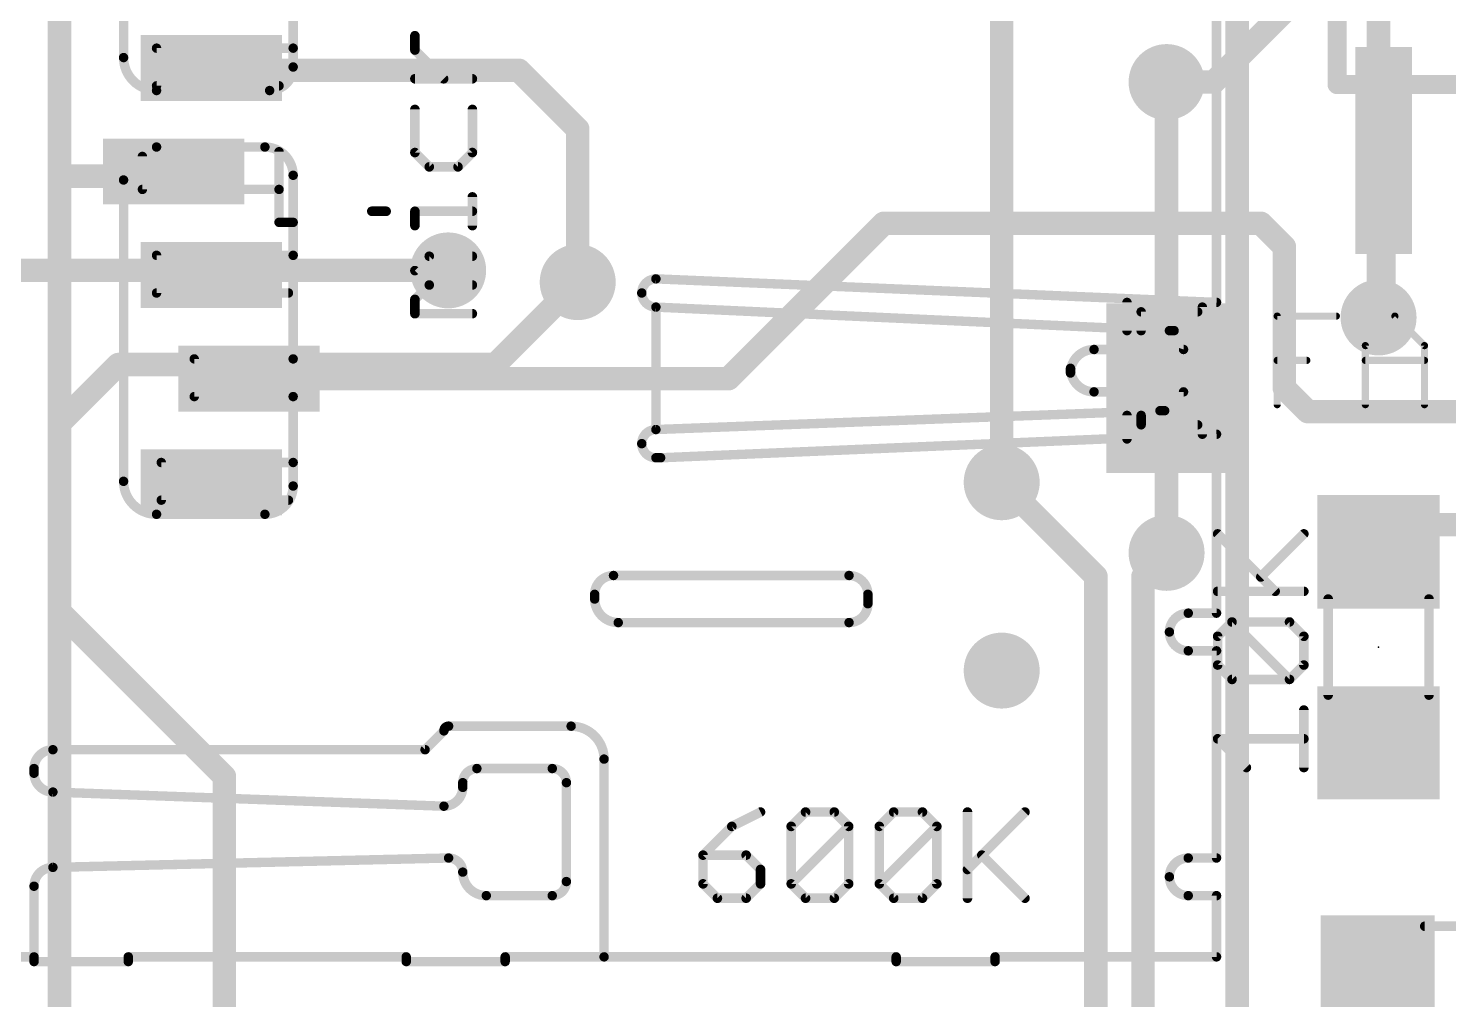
# Model space of a CAD drawing. Extents: x -22.2 to 25.3, y -18.9 to 18.8.
# Drawn here: x -14.08 to 0.99, y -2.49 to 7.82 of the extents above; entities that cross this region are included whole.
import ezdxf

# ---------------------------------------------------------------- set-up
doc = ezdxf.new("R2010")
doc.units = 0
for name, color, linetype in [('1', 12, 'CONTINUOUS'), ('16', 132, 'CONTINUOUS'), ('18', 110, 'CONTINUOUS'), ('23', 40, 'CONTINUOUS'), ('27', 253, 'CONTINUOUS'), ('51', 253, 'CONTINUOUS')]:
    doc.layers.add(name, color=color, linetype=linetype)

# ---------------------------------------------------------------- blocks, each defined once
blk = doc.blocks.new('RECT')
blk.add_solid([(-0.5, -0.5), (0.5, -0.5), (-0.5, 0.5), (0.5, 0.5)])
blk = doc.blocks.new('ROUNDV')
at = {"const_width": 0.5}
blk.add_lwpolyline([(0, -0.25, 1), (0, 0.25, 1), (0, -0.25)], format="xyb", dxfattribs=at)

msp = doc.modelspace()

# ---------------------------------------------------------------- linework, layer by layer
at = {"layer": '1', "const_width": 0.25}
for points in [[(-13.75, 6.25), (-13.75, 10.25)], [(-1.5, 7.25), (0.25, 9)], [(-12.115, 7.375), (-12.14, 7.4)], [(-8.875, 7.375), (-12.115, 7.375)], [(-8.25, 6.75), (-8.875, 7.375)], [(-2, 7.25), (-1.5, 7.25)], [(-8.25, 5.125), (-8.25, 6.75)], [(0.305, 6.523), (0.305, 4.805)], [(-13.75, 1.625), (-13.75, 6.25)], [(-12.59, 6.25), (-13.75, 6.25)], [(-12.59, 6.25), (-12.54, 6.3)], [(-6.65, 4.1), (-5, 5.75)], [(-5, 5.75), (-1, 5.75)], [(-1, 5.75), (-0.75, 5.5)], [(-0.75, 5.5), (-0.75, 4)], [(-12.09, 5.25), (-12.14, 5.2)], [(-9.625, 5.25), (-12.09, 5.25)], [(0.305, 4.805), (0.25, 4.75)], [(-11.74, 4.1), (-6.65, 4.1)], [(-0.75, 4), (-0.5, 3.75)], [(-0.5, 3.75), (1.25, 3.75)], [(-2.75, 2), (-3.75, 3)], [(0.5341, 2.5501), (0.25, 2.266)], [(2.05, 2.5501), (0.5341, 2.5501)], [(-2.25, 2), (-2, 2.25)], [(-2.75, -5.62), (-2.75, 2)], [(-2.25, -5.62), (-2.25, 2)], [(-12, -0.125), (-13.75, 1.625)], [(-12, -3.734), (-12, -0.125)], [(0.25, -2.266), (0.234, -2.25)], [(0.25, -3.75), (0.25, -2.266)]]:
    msp.add_lwpolyline(points, dxfattribs=at)
at = {"layer": '1', "const_width": 0.125}
for points in [[(-12.0958, 7.4442, 1), (-12.1842, 7.3558)], [(-12.115, 7.4375, 1), (-12.115, 7.3125)], [(-12.1592, 7.3308, 1), (-12.0708, 7.4192)], [(-8.8308, 7.4192, 1), (-8.9192, 7.3308)], [(-8.875, 7.3125, 1), (-8.875, 7.4375)], [(-2, 7.3125, 1), (-2, 7.1875)], [(-1.5442, 7.2942, 1), (-1.4558, 7.2058)], [(-1.5, 7.1875, 1), (-1.5, 7.3125)], [(-8.1875, 6.75, 1), (-8.3125, 6.75)], [(-8.2942, 6.7058, 1), (-8.2058, 6.7942)], [(0.3675, 6.523, 1), (0.2425, 6.523)], [(-13.6875, 6.25, 1), (-13.8125, 6.25)], [(-13.75, 6.3125, 1), (-13.75, 6.1875)], [(-12.6342, 6.2942, 1), (-12.5458, 6.2058)], [(-12.59, 6.1875, 1), (-12.59, 6.3125)], [(-12.4958, 6.2558, 1), (-12.5842, 6.3442)], [(-13.8125, 6.25, 1), (-13.6875, 6.25)], [(-5, 5.8125, 1), (-5, 5.6875)], [(-4.9558, 5.7058, 1), (-5.0442, 5.7942)], [(-0.9558, 5.7942, 1), (-1.0442, 5.7058)], [(-1, 5.6875, 1), (-1, 5.8125)], [(-0.6875, 5.5, 1), (-0.8125, 5.5)], [(-0.7942, 5.4558, 1), (-0.7058, 5.5442)], [(-12.1842, 5.2442, 1), (-12.0958, 5.1558)], [(-12.09, 5.3125, 1), (-12.09, 5.1875)], [(-12.0458, 5.2058, 1), (-12.1342, 5.2942)], [(-9.625, 5.1875, 1), (-9.625, 5.3125)], [(-8.3125, 5.125, 1), (-8.1875, 5.125)], [(0.2058, 4.7942, 1), (0.2942, 4.7058)], [(0.2425, 4.805, 1), (0.3675, 4.805)], [(0.3492, 4.7608, 1), (0.2608, 4.8492)], [(-11.74, 4.1625, 1), (-11.74, 4.0375)], [(-6.65, 4.0375, 1), (-6.65, 4.1625)], [(-6.6942, 4.1442, 1), (-6.6058, 4.0558)], [(-0.7058, 4.0442, 1), (-0.7942, 3.9558)], [(-0.8125, 4, 1), (-0.6875, 4)], [(-0.5, 3.8125, 1), (-0.5, 3.6875)], [(-0.5442, 3.7058, 1), (-0.4558, 3.7942)], [(-3.7058, 3.0442, 1), (-3.7942, 2.9558)], [(0.5341, 2.6126, 1), (0.5341, 2.4876)], [(0.5783, 2.5059, 1), (0.4899, 2.5943)], [(-1.9558, 2.2058, 1), (-2.0442, 2.2942)], [(0.2058, 2.3102, 1), (0.2942, 2.2218)], [(-2.6875, 2, 1), (-2.8125, 2)], [(-2.1875, 2, 1), (-2.3125, 2)], [(-2.7942, 1.9558, 1), (-2.7058, 2.0442)], [(-2.2942, 2.0442, 1), (-2.2058, 1.9558)], [(-13.7058, 1.6692, 1), (-13.7942, 1.5808)], [(-13.8125, 1.625, 1), (-13.6875, 1.625)], [(-11.9375, -0.125, 1), (-12.0625, -0.125)], [(-12.0442, -0.1692, 1), (-11.9558, -0.0808)], [(0.2782, -2.2058, 1), (0.1898, -2.2942)], [(0.3125, -2.266, 1), (0.1875, -2.266)], [(0.2058, -2.3102, 1), (0.2942, -2.2218)]]:
    msp.add_lwpolyline(points, format="xyb", dxfattribs=at)
at = {"layer": '16', "const_width": 0.25}
for points in [[(0.25, 4.75), (0.25, 15.25)], [(-1.25, -3), (-1.25, 13.25)], [(-3.75, 3), (-3.75, 8.25)], [(-2, 2.25), (-2, 7.25)], [(-14.5, 5.25), (-9.625, 5.25)], [(-9.125, 4.25), (-8.25, 5.125)], [(-13.75, 3.625), (-13.125, 4.25)], [(-13.125, 4.25), (-9.125, 4.25)], [(-13.75, -11), (-13.75, 3.625)]]:
    msp.add_lwpolyline(points, dxfattribs=at)
at = {"layer": '16', "const_width": 0.125}
for points in [[(-1.9375, 7.25, 1), (-2.0625, 7.25)], [(-9.625, 5.1875, 1), (-9.625, 5.3125)], [(-8.2058, 5.0808, 1), (-8.2942, 5.1692)], [(0.1875, 4.75, 1), (0.3125, 4.75)], [(-13.125, 4.3125, 1), (-13.125, 4.1875)], [(-13.0808, 4.2058, 1), (-13.1692, 4.2942)], [(-9.125, 4.1875, 1), (-9.125, 4.3125)], [(-9.1692, 4.2942, 1), (-9.0808, 4.2058)], [(-13.6875, 3.625, 1), (-13.8125, 3.625)], [(-13.7942, 3.6692, 1), (-13.7058, 3.5808)], [(-3.8125, 3, 1), (-3.6875, 3)], [(-2.0625, 2.25, 1), (-1.9375, 2.25)]]:
    msp.add_lwpolyline(points, format="xyb", dxfattribs=at)
at = {"layer": '23'}
msp.add_point((0.25, 1.25), dxfattribs=at)
at = {"layer": '27'}
for points, const_width in [([(-9.9779, 7.5897), (-9.9779, 7.7422)], 0.1016), ([(-9.6729, 7.2846), (-9.9779, 7.5897)], 0.1016), ([(-9.3678, 7.2846), (-9.9779, 7.2846)], 0.1016), ([(-9.9779, 6.9592), (-9.9779, 6.5017)], 0.1016), ([(-9.3678, 6.5017), (-9.3678, 6.9592)], 0.1016), ([(-9.9779, 6.5017), (-9.8254, 6.3491)], 0.1016), ([(-9.5203, 6.3491), (-9.3678, 6.5017)], 0.1016), ([(-9.8254, 6.3491), (-9.5203, 6.3491)], 0.1016), ([(-9.3678, 5.7254), (-9.3678, 6.0305)], 0.1016), ([(-10.4355, 5.878), (-10.283, 5.878)], 0.1016), ([(-9.9779, 5.7254), (-9.9779, 5.878)], 0.1016), ([(-9.9779, 5.878), (-9.3678, 5.878)], 0.1016), ([(-9.9779, 5.2475), (-9.8254, 5.4)], 0.1016), ([(-9.8254, 5.4), (-9.3678, 5.4)], 0.1016), ([(-9.8254, 5.095), (-9.9779, 5.2475)], 0.1016), ([(-9.9779, 4.9425), (-9.8254, 5.095)], 0.1016), ([(-9.8254, 5.095), (-9.3678, 5.095)], 0.1016), ([(-9.9779, 4.7899), (-9.9779, 4.9425)], 0.1016), ([(-9.3678, 4.7899), (-9.9779, 4.7899)], 0.1016), ([(-0.8256, 3.8241), (-0.8256, 4.7647)], 0.0762), ([(-0.8256, 4.7647), (-0.1985, 4.7647)], 0.0762), ([(0.1099, 4.4512), (0.4235, 4.7647)], 0.0762), ([(0.4235, 4.7647), (0.737, 4.4512)], 0.0762), ([(0.1099, 3.8241), (0.1099, 4.4512)], 0.0762), ([(0.737, 4.4512), (0.737, 3.8241)], 0.0762), ([(-0.8256, 4.2944), (-0.512, 4.2944)], 0.0762), ([(0.1099, 4.2944), (0.737, 4.2944)], 0.0762), ([(-0.8479, 1.8418), (-1.458, 2.4519)], 0.1016), ([(-1.0004, 1.9943), (-0.5428, 2.4519)], 0.1016), ([(-1.458, 1.8418), (-0.5428, 1.8418)], 0.1016), ([(-1.458, 1.3639), (-1.3054, 1.5164)], 0.1016), ([(-1.3054, 1.5164), (-0.6953, 1.5164)], 0.1016), ([(-0.6953, 0.9063), (-1.3054, 1.5164)], 0.1016), ([(-0.6953, 1.5164), (-0.5428, 1.3639)], 0.1016), ([(-1.458, 1.0588), (-1.458, 1.3639)], 0.1016), ([(-0.5428, 1.3639), (-0.5428, 1.0588)], 0.1016), ([(-1.3054, 0.9063), (-1.458, 1.0588)], 0.1016), ([(-0.5428, 1.0588), (-0.6953, 0.9063)], 0.1016), ([(-0.6953, 0.9063), (-1.3054, 0.9063)], 0.1016), ([(-0.5428, -0.0293), (-0.5428, 0.5809)], 0.1016), ([(-1.1529, -0.0293), (-1.458, 0.2758)], 0.1016), ([(-1.458, 0.2758), (-0.5428, 0.2758)], 0.1016), ([(-6.3096, -0.502), (-6.6146, -0.6546)], 0.1016), ([(-5.9842, -0.6546), (-5.8317, -0.502)], 0.1016), ([(-5.8317, -0.502), (-5.5266, -0.502)], 0.1016), ([(-5.5266, -0.502), (-5.3741, -0.6546)], 0.1016), ([(-5.0487, -0.6546), (-4.8961, -0.502)], 0.1016), ([(-4.8961, -0.502), (-4.5911, -0.502)], 0.1016), ([(-4.5911, -0.502), (-4.4385, -0.6546)], 0.1016), ([(-4.1131, -0.502), (-4.1131, -1.4172)], 0.1016), ([(-4.1131, -1.1121), (-3.503, -0.502)], 0.1016), ([(-6.6146, -0.6546), (-6.9197, -0.9596)], 0.1016), ([(-5.9842, -1.2647), (-5.9842, -0.6546)], 0.1016), ([(-5.9842, -1.2647), (-5.3741, -0.6546)], 0.1016), ([(-5.3741, -0.6546), (-5.3741, -1.2647)], 0.1016), ([(-5.0487, -1.2647), (-5.0487, -0.6546)], 0.1016), ([(-5.0487, -1.2647), (-4.4385, -0.6546)], 0.1016), ([(-4.4385, -0.6546), (-4.4385, -1.2647)], 0.1016), ([(-6.9197, -0.9596), (-6.9197, -1.2647)], 0.1016), ([(-6.4621, -0.9596), (-6.9197, -0.9596)], 0.1016), ([(-6.3096, -1.1121), (-6.4621, -0.9596)], 0.1016), ([(-3.9606, -0.9596), (-3.503, -1.4172)], 0.1016), ([(-6.3096, -1.2647), (-6.3096, -1.1121)], 0.1016), ([(-6.9197, -1.2647), (-6.7672, -1.4172)], 0.1016), ([(-6.4621, -1.4172), (-6.3096, -1.2647)], 0.1016), ([(-5.8317, -1.4172), (-5.9842, -1.2647)], 0.1016), ([(-5.3741, -1.2647), (-5.5266, -1.4172)], 0.1016), ([(-4.8961, -1.4172), (-5.0487, -1.2647)], 0.1016), ([(-4.4385, -1.2647), (-4.5911, -1.4172)], 0.1016), ([(-6.7672, -1.4172), (-6.4621, -1.4172)], 0.1016), ([(-5.5266, -1.4172), (-5.8317, -1.4172)], 0.1016), ([(-4.5911, -1.4172), (-4.8961, -1.4172)], 0.1016)]:
    msp.add_lwpolyline(points, dxfattribs=dict(at, const_width=const_width))
for points, const_width in [([(-9.9525, 7.7422, 1), (-10.0033, 7.7422)], 0.0508), ([(-9.96, 7.6077, 1), (-9.9959, 7.5717)], 0.0508), ([(-10.0033, 7.5897, 1), (-9.9525, 7.5897)], 0.0508), ([(-9.9779, 7.31, 1), (-9.9779, 7.2592)], 0.0508), ([(-9.6908, 7.2667, 1), (-9.6549, 7.3026)], 0.0508), ([(-9.3678, 7.2592, 1), (-9.3678, 7.31)], 0.0508), ([(-9.9525, 6.9592, 1), (-10.0033, 6.9592)], 0.0508), ([(-9.3424, 6.9592, 1), (-9.3932, 6.9592)], 0.0508), ([(-9.96, 6.5196, 1), (-9.9959, 6.4837)], 0.0508), ([(-10.0033, 6.5017, 1), (-9.9525, 6.5017)], 0.0508), ([(-9.3932, 6.5017, 1), (-9.3424, 6.5017)], 0.0508), ([(-9.3498, 6.4837, 1), (-9.3858, 6.5196)], 0.0508), ([(-9.8254, 6.3745, 1), (-9.8254, 6.3237)], 0.0508), ([(-9.8434, 6.3312, 1), (-9.8074, 6.3671)], 0.0508), ([(-9.5383, 6.3671, 1), (-9.5024, 6.3312)], 0.0508), ([(-9.5203, 6.3237, 1), (-9.5203, 6.3745)], 0.0508), ([(-9.3424, 6.0305, 1), (-9.3932, 6.0305)], 0.0508), ([(-10.4355, 5.9034, 1), (-10.4355, 5.8526)], 0.0508), ([(-10.283, 5.8526, 1), (-10.283, 5.9034)], 0.0508), ([(-9.9525, 5.878, 1), (-10.0033, 5.878)], 0.0508), ([(-9.9779, 5.9034, 1), (-9.9779, 5.8526)], 0.0508), ([(-9.3678, 5.8526, 1), (-9.3678, 5.9034)], 0.0508), ([(-10.0033, 5.7254, 1), (-9.9525, 5.7254)], 0.0508), ([(-9.3932, 5.7254, 1), (-9.3424, 5.7254)], 0.0508), ([(-9.8254, 5.4254, 1), (-9.8254, 5.3746)], 0.0508), ([(-9.8074, 5.3821, 1), (-9.8434, 5.418)], 0.0508), ([(-9.3678, 5.3746, 1), (-9.3678, 5.4254)], 0.0508), ([(-9.96, 5.2655, 1), (-9.9959, 5.2296)], 0.0508), ([(-9.9959, 5.2655, 1), (-9.96, 5.2296)], 0.0508), ([(-9.8254, 5.1204, 1), (-9.8254, 5.0696)], 0.0508), ([(-9.8074, 5.077, 1), (-9.8434, 5.1129)], 0.0508), ([(-9.8434, 5.077, 1), (-9.8074, 5.1129)], 0.0508), ([(-9.3678, 5.0696, 1), (-9.3678, 5.1204)], 0.0508), ([(-9.9525, 4.9425, 1), (-10.0033, 4.9425)], 0.0508), ([(-9.9959, 4.9604, 1), (-9.96, 4.9245)], 0.0508), ([(-9.9779, 4.8153, 1), (-9.9779, 4.7645)], 0.0508), ([(-9.3678, 4.7645, 1), (-9.3678, 4.8153)], 0.0508), ([(-10.0033, 4.7899, 1), (-9.9525, 4.7899)], 0.0508), ([(-0.8256, 4.7838, 1), (-0.8256, 4.7457)], 0.0381), ([(-0.8065, 4.7647, 1), (-0.8446, 4.7647)], 0.0381), ([(-0.1985, 4.7457, 1), (-0.1985, 4.7838)], 0.0381), ([(0.4369, 4.7782, 1), (0.41, 4.7512)], 0.0381), ([(0.4369, 4.7512, 1), (0.41, 4.7782)], 0.0381), ([(0.129, 4.4512, 1), (0.0909, 4.4512)], 0.0381), ([(0.0965, 4.4646, 1), (0.1234, 4.4377)], 0.0381), ([(0.7561, 4.4512, 1), (0.718, 4.4512)], 0.0381), ([(0.7235, 4.4377, 1), (0.7505, 4.4646)], 0.0381), ([(-0.8256, 4.3135, 1), (-0.8256, 4.2754)], 0.0381), ([(-0.512, 4.2754, 1), (-0.512, 4.3135)], 0.0381), ([(0.1099, 4.3135, 1), (0.1099, 4.2754)], 0.0381), ([(0.737, 4.2754, 1), (0.737, 4.3135)], 0.0381), ([(-0.8446, 3.8241, 1), (-0.8065, 3.8241)], 0.0381), ([(0.0909, 3.8241, 1), (0.129, 3.8241)], 0.0381), ([(0.718, 3.8241, 1), (0.7561, 3.8241)], 0.0381), ([(-1.44, 2.4699, 1), (-1.4759, 2.4339)], 0.0508), ([(-0.5248, 2.4339, 1), (-0.5608, 2.4699)], 0.0508), ([(-1.0184, 2.0123, 1), (-0.9824, 1.9763)], 0.0508), ([(-1.458, 1.8672, 1), (-1.458, 1.8164)], 0.0508), ([(-0.8658, 1.8238, 1), (-0.8299, 1.8597)], 0.0508), ([(-0.5428, 1.8164, 1), (-0.5428, 1.8672)], 0.0508), ([(-1.3054, 1.5418, 1), (-1.3054, 1.491)], 0.0508), ([(-1.2875, 1.5343, 1), (-1.3234, 1.4984)], 0.0508), ([(-1.2875, 1.4984, 1), (-1.3234, 1.5343)], 0.0508), ([(-0.6774, 1.5343, 1), (-0.7133, 1.4984)], 0.0508), ([(-0.6953, 1.491, 1), (-0.6953, 1.5418)], 0.0508), ([(-1.4326, 1.3639, 1), (-1.4834, 1.3639)], 0.0508), ([(-1.4759, 1.3818, 1), (-1.44, 1.3459)], 0.0508), ([(-0.5174, 1.3639, 1), (-0.5682, 1.3639)], 0.0508), ([(-0.5608, 1.3459, 1), (-0.5248, 1.3818)], 0.0508), ([(-1.44, 1.0768, 1), (-1.4759, 1.0408)], 0.0508), ([(-1.4834, 1.0588, 1), (-1.4326, 1.0588)], 0.0508), ([(-0.5682, 1.0588, 1), (-0.5174, 1.0588)], 0.0508), ([(-0.5248, 1.0408, 1), (-0.5608, 1.0768)], 0.0508), ([(-1.3054, 0.9317, 1), (-1.3054, 0.8809)], 0.0508), ([(-1.3234, 0.8883, 1), (-1.2875, 0.9242)], 0.0508), ([(-0.7133, 0.9242, 1), (-0.6774, 0.8883)], 0.0508), ([(-0.7133, 0.8883, 1), (-0.6774, 0.9242)], 0.0508), ([(-0.6953, 0.8809, 1), (-0.6953, 0.9317)], 0.0508), ([(-0.5174, 0.5809, 1), (-0.5682, 0.5809)], 0.0508), ([(-1.44, 0.2938, 1), (-1.4759, 0.2578)], 0.0508), ([(-1.458, 0.3012, 1), (-1.458, 0.2504)], 0.0508), ([(-0.5428, 0.2504, 1), (-0.5428, 0.3012)], 0.0508), ([(-1.1709, -0.0472, 1), (-1.135, -0.0113)], 0.0508), ([(-0.5682, -0.0293, 1), (-0.5174, -0.0293)], 0.0508), ([(-6.2982, -0.5247, 1), (-6.3209, -0.4793)], 0.0508), ([(-5.8317, -0.4766, 1), (-5.8317, -0.5274)], 0.0508), ([(-5.8137, -0.52, 1), (-5.8496, -0.4841)], 0.0508), ([(-5.5086, -0.4841, 1), (-5.5446, -0.52)], 0.0508), ([(-5.5266, -0.5274, 1), (-5.5266, -0.4766)], 0.0508), ([(-4.8961, -0.4766, 1), (-4.8961, -0.5274)], 0.0508), ([(-4.8782, -0.52, 1), (-4.9141, -0.4841)], 0.0508), ([(-4.5731, -0.4841, 1), (-4.609, -0.52)], 0.0508), ([(-4.5911, -0.5274, 1), (-4.5911, -0.4766)], 0.0508), ([(-4.0877, -0.502, 1), (-4.1385, -0.502)], 0.0508), ([(-3.4851, -0.52, 1), (-3.521, -0.4841)], 0.0508), ([(-6.626, -0.6318, 1), (-6.6033, -0.6773)], 0.0508), ([(-6.5967, -0.6725, 1), (-6.6326, -0.6366)], 0.0508), ([(-5.9588, -0.6546, 1), (-6.0096, -0.6546)], 0.0508), ([(-6.0021, -0.6366, 1), (-5.9662, -0.6725)], 0.0508), ([(-5.3487, -0.6546, 1), (-5.3995, -0.6546)], 0.0508), ([(-5.3561, -0.6725, 1), (-5.392, -0.6366)], 0.0508), ([(-5.392, -0.6725, 1), (-5.3561, -0.6366)], 0.0508), ([(-5.0233, -0.6546, 1), (-5.0741, -0.6546)], 0.0508), ([(-5.0666, -0.6366, 1), (-5.0307, -0.6725)], 0.0508), ([(-4.4131, -0.6546, 1), (-4.4639, -0.6546)], 0.0508), ([(-4.4206, -0.6725, 1), (-4.4565, -0.6366)], 0.0508), ([(-4.4565, -0.6725, 1), (-4.4206, -0.6366)], 0.0508), ([(-6.9377, -0.9416, 1), (-6.9017, -0.9776)], 0.0508), ([(-6.8943, -0.9596, 1), (-6.9451, -0.9596)], 0.0508), ([(-6.9197, -0.9342, 1), (-6.9197, -0.985)], 0.0508), ([(-6.4441, -0.9416, 1), (-6.4801, -0.9776)], 0.0508), ([(-6.4621, -0.985, 1), (-6.4621, -0.9342)], 0.0508), ([(-3.9427, -0.9416, 1), (-3.9786, -0.9776)], 0.0508), ([(-6.2842, -1.1121, 1), (-6.335, -1.1121)], 0.0508), ([(-6.3275, -1.1301, 1), (-6.2916, -1.0942)], 0.0508), ([(-4.1311, -1.0942, 1), (-4.0952, -1.1301)], 0.0508), ([(-6.9017, -1.2467, 1), (-6.9377, -1.2826)], 0.0508), ([(-6.9451, -1.2647, 1), (-6.8943, -1.2647)], 0.0508), ([(-6.335, -1.2647, 1), (-6.2842, -1.2647)], 0.0508), ([(-6.2916, -1.2826, 1), (-6.3275, -1.2467)], 0.0508), ([(-6.0096, -1.2647, 1), (-5.9588, -1.2647)], 0.0508), ([(-5.9662, -1.2467, 1), (-6.0021, -1.2826)], 0.0508), ([(-6.0021, -1.2467, 1), (-5.9662, -1.2826)], 0.0508), ([(-5.3995, -1.2647, 1), (-5.3487, -1.2647)], 0.0508), ([(-5.3561, -1.2826, 1), (-5.392, -1.2467)], 0.0508), ([(-5.0741, -1.2647, 1), (-5.0233, -1.2647)], 0.0508), ([(-5.0307, -1.2467, 1), (-5.0666, -1.2826)], 0.0508), ([(-5.0666, -1.2467, 1), (-5.0307, -1.2826)], 0.0508), ([(-4.4639, -1.2647, 1), (-4.4131, -1.2647)], 0.0508), ([(-4.4206, -1.2826, 1), (-4.4565, -1.2467)], 0.0508), ([(-6.7672, -1.3918, 1), (-6.7672, -1.4426)], 0.0508), ([(-6.7851, -1.4352, 1), (-6.7492, -1.3992)], 0.0508), ([(-6.4801, -1.3992, 1), (-6.4441, -1.4352)], 0.0508), ([(-6.4621, -1.4426, 1), (-6.4621, -1.3918)], 0.0508), ([(-5.8317, -1.3918, 1), (-5.8317, -1.4426)], 0.0508), ([(-5.8496, -1.4352, 1), (-5.8137, -1.3992)], 0.0508), ([(-5.5446, -1.3992, 1), (-5.5086, -1.4352)], 0.0508), ([(-5.5266, -1.4426, 1), (-5.5266, -1.3918)], 0.0508), ([(-4.8961, -1.3918, 1), (-4.8961, -1.4426)], 0.0508), ([(-4.9141, -1.4352, 1), (-4.8782, -1.3992)], 0.0508), ([(-4.609, -1.3992, 1), (-4.5731, -1.4352)], 0.0508), ([(-4.5911, -1.4426, 1), (-4.5911, -1.3918)], 0.0508), ([(-4.1385, -1.4172, 1), (-4.0877, -1.4172)], 0.0508), ([(-3.521, -1.4352, 1), (-3.4851, -1.3992)], 0.0508)]:
    msp.add_lwpolyline(points, format="xyb", dxfattribs=dict(at, const_width=const_width))
at = {"layer": '51'}
for points, const_width in [([(-13.07, 7.51), (-13.07, 10.71)], 0.1), ([(-0.19, 7.223), (-0.19, 10.523)], 0.2032), ([(-1.47, 1.61), (-1.47, 9.21)], 0.1), ([(-11.27, 7.96), (-11.27, 7.61)], 0.1), ([(-11.27, 7.61), (-12.72, 7.61)], 0.1), ([(-12.72, 7.61), (-12.72, 7.21)], 0.1), ([(-11.27, 7.61), (-11.27, 7.41)], 0.1), ([(-12.72, 7.21), (-11.42, 7.21)], 0.1), ([(9.69, 7.223), (-0.19, 7.223)], 0.2032), ([(-11.52, 7.16), (-12.72, 7.16)], 0.1), ([(-12.87, 6.11), (-12.87, 6.46)], 0.1), ([(-12.72, 6.56), (-11.57, 6.56)], 0.1), ([(-11.42, 6.51), (-11.42, 6.11)], 0.1), ([(-13.07, 3.01), (-13.07, 6.21)], 0.1), ([(-11.27, 6.26), (-11.27, 5.76)], 0.1), ([(-11.42, 6.11), (-12.87, 6.11)], 0.1), ([(-11.42, 6.11), (-11.42, 5.76)], 0.1), ([(-11.42, 5.76), (-11.27, 5.76)], 0.1), ([(-11.27, 5.76), (-11.27, 5.41)], 0.1), ([(-11.27, 5.41), (-12.72, 5.41)], 0.1), ([(-12.72, 5.41), (-12.72, 5.01)], 0.1), ([(-11.27, 5.41), (-11.27, 4.31)], 0.1), ([(-7.42, 5.16), (-1.47, 4.91)], 0.1), ([(-12.72, 5.01), (-11.32, 5.01)], 0.1), ([(-1.97, 4.61), (-7.42, 4.86)], 0.1), ([(-7.42, 4.86), (-7.42, 3.56)], 0.1), ([(-2.42, 4.61), (-2.42, 4.91)], 0.1), ([(-2.27, 4.61), (-2.27, 4.81)], 0.1), ([(-2.27, 4.81), (-1.67, 4.81)], 0.1), ([(-1.62, 4.86), (-1.62, 3.51)], 0.1), ([(-1.92, 4.61), (-1.97, 4.61)], 0.1), ([(-2.77, 4.41), (-1.82, 4.41)], 0.1), ([(-11.27, 4.31), (-12.32, 4.31)], 0.1), ([(-12.32, 4.31), (-12.32, 3.91)], 0.1), ([(-11.27, 4.31), (-11.27, 3.91)], 0.1), ([(-3.02, 4.21), (-3.02, 4.16)], 0.1), ([(-12.32, 3.91), (-11.27, 3.91)], 0.1), ([(-11.27, 3.91), (-11.27, 3.21)], 0.1), ([(-1.82, 3.96), (-2.77, 3.96)], 0.1), ([(-7.42, 3.56), (-2.07, 3.76)], 0.1), ([(-2.07, 3.76), (-2.02, 3.76)], 0.1), ([(-2.42, 3.71), (-2.42, 3.46)], 0.1), ([(-2.27, 3.71), (-2.27, 3.61)], 0.1), ([(-2.27, 3.61), (-1.67, 3.61)], 0.1), ([(-1.47, 3.51), (-7.37, 3.26)], 0.1), ([(-11.27, 3.21), (-12.67, 3.21)], 0.1), ([(-12.67, 3.21), (-12.67, 2.81)], 0.1), ([(-11.27, 3.21), (-11.27, 2.96)], 0.1), ([(-7.37, 3.26), (-7.42, 3.26)], 0.1), ([(-12.67, 2.81), (-11.32, 2.81)], 0.1), ([(-11.57, 2.66), (-12.72, 2.66)], 0.1), ([(-7.87, 2.01), (-5.37, 2.01)], 0.1), ([(-8.07, 1.76), (-8.07, 1.81)], 0.1), ([(-5.17, 1.81), (-5.17, 1.71)], 0.1), ([(-0.285, 0.74), (-0.285, 1.76)], 0.1016), ([(0.785, 0.74), (0.785, 1.76)], 0.1016), ([(-1.77, 1.61), (-1.47, 1.61)], 0.1), ([(-5.37, 1.51), (-7.82, 1.51)], 0.1), ([(-1.47, 1.21), (-1.77, 1.21)], 0.1), ([(-1.47, -0.99), (-1.47, 1.21)], 0.1), ([(-9.62, 0.41), (-8.32, 0.41)], 0.1), ([(-9.87, 0.16), (-9.67, 0.36)], 0.1), ([(-13.82, 0.16), (-9.87, 0.16)], 0.1), ([(-14.02, -0.09), (-14.02, -0.04)], 0.1), ([(-8.52, -0.04), (-9.32, -0.04)], 0.1), ([(-7.97, 0.06), (-7.97, -2.04)], 0.1), ([(-9.47, -0.19), (-9.47, -0.24)], 0.1), ([(-8.37, -1.24), (-8.37, -0.19)], 0.1), ([(-9.67, -0.44), (-13.82, -0.29)], 0.1), ([(-13.82, -1.09), (-9.62, -0.99)], 0.1), ([(-1.77, -0.99), (-1.47, -0.99)], 0.1), ([(-14.02, -2.04), (-14.02, -1.29)], 0.1), ([(-9.22, -1.39), (-8.52, -1.39)], 0.1), ([(-1.47, -1.39), (-1.77, -1.39)], 0.1), ([(-1.47, -2.04), (-1.47, -1.39)], 0.1), ([(1.76, -1.715), (0.74, -1.715)], 0.1016), ([(-14.92, -2.04), (-14.02, -2.04)], 0.1), ([(-14.02, -2.04), (-14.02, -2.09)], 0.1), ([(-14.02, -2.09), (-13.02, -2.09)], 0.1), ([(-13.02, -2.09), (-13.02, -2.04)], 0.1), ([(-13.02, -2.04), (-10.07, -2.04)], 0.1), ([(-10.07, -2.04), (-10.07, -2.09)], 0.1), ([(-10.07, -2.09), (-9.02, -2.09)], 0.1), ([(-9.02, -2.09), (-9.02, -2.04)], 0.1), ([(-9.02, -2.04), (-7.97, -2.04)], 0.1), ([(-7.97, -2.04), (-4.87, -2.04)], 0.1), ([(-4.87, -2.04), (-4.87, -2.09)], 0.1), ([(-4.87, -2.09), (-3.82, -2.09)], 0.1), ([(-3.82, -2.09), (-3.82, -2.04)], 0.1), ([(-3.82, -2.04), (-1.47, -2.04)], 0.1)]:
    msp.add_lwpolyline(points, dxfattribs=dict(at, const_width=const_width))
for points, const_width in [([(-13.07, 7.51, 0.4142), (-12.72, 7.16)], 0.1), ([(-13.045, 7.51, 1), (-13.095, 7.51)], 0.05), ([(-12.72, 7.635, 1), (-12.72, 7.585)], 0.05), ([(-12.695, 7.61, 1), (-12.745, 7.61)], 0.05), ([(-11.245, 7.61, 1), (-11.295, 7.61)], 0.05), ([(-11.295, 7.61, 1), (-11.245, 7.61)], 0.05), ([(-11.27, 7.585, 1), (-11.27, 7.635)], 0.05), ([(-13.095, 7.51, 1), (-13.045, 7.51)], 0.05), ([(-11.52, 7.16, 0.4142), (-11.27, 7.41)], 0.1), ([(-11.245, 7.41, 1), (-11.295, 7.41)], 0.05), ([(-11.295, 7.41, 1), (-11.245, 7.41)], 0.05), ([(-12.72, 7.235, 1), (-12.72, 7.185)], 0.05), ([(-11.42, 7.185, 1), (-11.42, 7.235)], 0.05), ([(-0.19, 7.2738, 1), (-0.19, 7.1722)], 0.1016), ([(-0.2408, 7.223, 1), (-0.1392, 7.223)], 0.1016), ([(-12.745, 7.21, 1), (-12.695, 7.21)], 0.05), ([(-12.72, 7.185, 1), (-12.72, 7.135)], 0.05), ([(-12.72, 7.135, 1), (-12.72, 7.185)], 0.05), ([(-11.52, 7.185, 1), (-11.52, 7.135)], 0.05), ([(-11.52, 7.135, 1), (-11.52, 7.185)], 0.05), ([(-12.72, 6.56, 0.4142), (-13.07, 6.21)], 0.1), ([(-12.845, 6.46, 1), (-12.895, 6.46)], 0.05), ([(-12.72, 6.585, 1), (-12.72, 6.535)], 0.05), ([(-12.72, 6.535, 1), (-12.72, 6.585)], 0.05), ([(-11.27, 6.26, 0.4142), (-11.57, 6.56)], 0.1), ([(-11.57, 6.585, 1), (-11.57, 6.535)], 0.05), ([(-11.57, 6.535, 1), (-11.57, 6.585)], 0.05), ([(-11.395, 6.51, 1), (-11.445, 6.51)], 0.05), ([(-13.045, 6.21, 1), (-13.095, 6.21)], 0.05), ([(-13.095, 6.21, 1), (-13.045, 6.21)], 0.05), ([(-11.245, 6.26, 1), (-11.295, 6.26)], 0.05), ([(-11.295, 6.26, 1), (-11.245, 6.26)], 0.05), ([(-12.87, 6.135, 1), (-12.87, 6.085)], 0.05), ([(-12.895, 6.11, 1), (-12.845, 6.11)], 0.05), ([(-11.395, 6.11, 1), (-11.445, 6.11)], 0.05), ([(-11.445, 6.11, 1), (-11.395, 6.11)], 0.05), ([(-11.42, 6.085, 1), (-11.42, 6.135)], 0.05), ([(-11.42, 5.785, 1), (-11.42, 5.735)], 0.05), ([(-11.445, 5.76, 1), (-11.395, 5.76)], 0.05), ([(-11.245, 5.76, 1), (-11.295, 5.76)], 0.05), ([(-11.295, 5.76, 1), (-11.245, 5.76)], 0.05), ([(-11.27, 5.735, 1), (-11.27, 5.785)], 0.05), ([(-12.72, 5.435, 1), (-12.72, 5.385)], 0.05), ([(-12.695, 5.41, 1), (-12.745, 5.41)], 0.05), ([(-11.245, 5.41, 1), (-11.295, 5.41)], 0.05), ([(-11.295, 5.41, 1), (-11.245, 5.41)], 0.05), ([(-11.27, 5.385, 1), (-11.27, 5.435)], 0.05), ([(-7.42, 5.16, 0.4142), (-7.57, 5.01)], 0.1), ([(-7.419, 5.185, 1), (-7.421, 5.135)], 0.05), ([(-7.42, 5.135, 1), (-7.42, 5.185)], 0.05), ([(-12.72, 5.035, 1), (-12.72, 4.985)], 0.05), ([(-12.745, 5.01, 1), (-12.695, 5.01)], 0.05), ([(-11.32, 4.985, 1), (-11.32, 5.035)], 0.05), ([(-7.57, 5.01, 0.4142), (-7.42, 4.86)], 0.1), ([(-7.545, 5.01, 1), (-7.595, 5.01)], 0.05), ([(-7.595, 5.01, 1), (-7.545, 5.01)], 0.05), ([(-7.4189, 4.885, 1), (-7.4211, 4.835)], 0.05), ([(-7.395, 4.86, 1), (-7.445, 4.86)], 0.05), ([(-7.42, 4.835, 1), (-7.42, 4.885)], 0.05), ([(-2.395, 4.91, 1), (-2.445, 4.91)], 0.05), ([(-2.245, 4.81, 1), (-2.295, 4.81)], 0.05), ([(-2.27, 4.835, 1), (-2.27, 4.785)], 0.05), ([(-1.67, 4.785, 1), (-1.67, 4.835)], 0.05), ([(-1.595, 4.86, 1), (-1.645, 4.86)], 0.05), ([(-1.471, 4.885, 1), (-1.469, 4.935)], 0.05), ([(-2.445, 4.61, 1), (-2.395, 4.61)], 0.05), ([(-2.295, 4.61, 1), (-2.245, 4.61)], 0.05), ([(-1.97, 4.635, 1), (-1.97, 4.585)], 0.05), ([(-1.9711, 4.585, 1), (-1.9689, 4.635)], 0.05), ([(-1.82, 4.41, 0.4142), (-1.92, 4.61)], 0.1), ([(-1.9121, 4.6337, 1), (-1.9279, 4.5863)], 0.05), ([(-1.92, 4.585, 1), (-1.92, 4.635)], 0.05), ([(-2.77, 4.41, 0.4142), (-3.02, 4.16)], 0.1), ([(-2.77, 4.435, 1), (-2.77, 4.385)], 0.05), ([(-2.77, 4.385, 1), (-2.77, 4.435)], 0.05), ([(-1.8437, 4.4179, 1), (-1.7963, 4.4021)], 0.05), ([(-1.82, 4.385, 1), (-1.82, 4.435)], 0.05), ([(-12.32, 4.335, 1), (-12.32, 4.285)], 0.05), ([(-12.295, 4.31, 1), (-12.345, 4.31)], 0.05), ([(-11.245, 4.31, 1), (-11.295, 4.31)], 0.05), ([(-11.295, 4.31, 1), (-11.245, 4.31)], 0.05), ([(-11.27, 4.285, 1), (-11.27, 4.335)], 0.05), ([(-3.02, 4.21, 0.4142), (-2.77, 3.96)], 0.1), ([(-2.995, 4.21, 1), (-3.045, 4.21)], 0.05), ([(-2.995, 4.21, 1), (-3.045, 4.21)], 0.05), ([(-3.045, 4.16, 1), (-2.995, 4.16)], 0.05), ([(-3.045, 4.16, 1), (-2.995, 4.16)], 0.05), ([(-12.32, 3.935, 1), (-12.32, 3.885)], 0.05), ([(-12.345, 3.91, 1), (-12.295, 3.91)], 0.05), ([(-11.245, 3.91, 1), (-11.295, 3.91)], 0.05), ([(-11.295, 3.91, 1), (-11.245, 3.91)], 0.05), ([(-11.27, 3.885, 1), (-11.27, 3.935)], 0.05), ([(-2.77, 3.985, 1), (-2.77, 3.935)], 0.05), ([(-2.77, 3.935, 1), (-2.77, 3.985)], 0.05), ([(-2.02, 3.76, 0.4142), (-1.82, 3.96)], 0.1), ([(-1.795, 3.96, 1), (-1.845, 3.96)], 0.05), ([(-1.82, 3.935, 1), (-1.82, 3.985)], 0.05), ([(-2.07, 3.785, 1), (-2.07, 3.735)], 0.05), ([(-2.0691, 3.735, 1), (-2.0709, 3.785)], 0.05), ([(-2.02, 3.785, 1), (-2.02, 3.735)], 0.05), ([(-2.02, 3.735, 1), (-2.02, 3.785)], 0.05), ([(-2.395, 3.71, 1), (-2.445, 3.71)], 0.05), ([(-2.245, 3.71, 1), (-2.295, 3.71)], 0.05), ([(-2.27, 3.635, 1), (-2.27, 3.585)], 0.05), ([(-2.295, 3.61, 1), (-2.245, 3.61)], 0.05), ([(-1.67, 3.585, 1), (-1.67, 3.635)], 0.05), ([(-7.42, 3.56, 0.4142), (-7.57, 3.41)], 0.1), ([(-7.4209, 3.585, 1), (-7.4191, 3.535)], 0.05), ([(-7.445, 3.56, 1), (-7.395, 3.56)], 0.05), ([(-7.42, 3.535, 1), (-7.42, 3.585)], 0.05), ([(-2.445, 3.46, 1), (-2.395, 3.46)], 0.05), ([(-1.645, 3.51, 1), (-1.595, 3.51)], 0.05), ([(-1.4689, 3.485, 1), (-1.4711, 3.535)], 0.05), ([(-7.57, 3.41, 0.4142), (-7.42, 3.26)], 0.1), ([(-7.545, 3.41, 1), (-7.595, 3.41)], 0.05), ([(-7.595, 3.41, 1), (-7.545, 3.41)], 0.05), ([(-12.67, 3.235, 1), (-12.67, 3.185)], 0.05), ([(-12.645, 3.21, 1), (-12.695, 3.21)], 0.05), ([(-11.245, 3.21, 1), (-11.295, 3.21)], 0.05), ([(-11.295, 3.21, 1), (-11.245, 3.21)], 0.05), ([(-11.27, 3.185, 1), (-11.27, 3.235)], 0.05), ([(-7.42, 3.285, 1), (-7.42, 3.235)], 0.05), ([(-7.42, 3.235, 1), (-7.42, 3.285)], 0.05), ([(-7.3711, 3.285, 1), (-7.3689, 3.235)], 0.05), ([(-7.37, 3.235, 1), (-7.37, 3.285)], 0.05), ([(-13.07, 3.01, 0.4142), (-12.72, 2.66)], 0.1), ([(-13.045, 3.01, 1), (-13.095, 3.01)], 0.05), ([(-13.095, 3.01, 1), (-13.045, 3.01)], 0.05), ([(-11.57, 2.66, 0.4142), (-11.27, 2.96)], 0.1), ([(-11.245, 2.96, 1), (-11.295, 2.96)], 0.05), ([(-11.295, 2.96, 1), (-11.245, 2.96)], 0.05), ([(-12.67, 2.835, 1), (-12.67, 2.785)], 0.05), ([(-12.695, 2.81, 1), (-12.645, 2.81)], 0.05), ([(-11.32, 2.785, 1), (-11.32, 2.835)], 0.05), ([(-12.72, 2.685, 1), (-12.72, 2.635)], 0.05), ([(-12.72, 2.635, 1), (-12.72, 2.685)], 0.05), ([(-11.57, 2.685, 1), (-11.57, 2.635)], 0.05), ([(-11.57, 2.635, 1), (-11.57, 2.685)], 0.05), ([(-7.87, 2.01, 0.4142), (-8.07, 1.81)], 0.1), ([(-7.87, 2.035, 1), (-7.87, 1.985)], 0.05), ([(-7.87, 1.985, 1), (-7.87, 2.035)], 0.05), ([(-5.17, 1.81, 0.4142), (-5.37, 2.01)], 0.1), ([(-5.37, 2.035, 1), (-5.37, 1.985)], 0.05), ([(-5.37, 1.985, 1), (-5.37, 2.035)], 0.05), ([(-8.045, 1.81, 1), (-8.095, 1.81)], 0.05), ([(-8.095, 1.81, 1), (-8.045, 1.81)], 0.05), ([(-8.07, 1.76, 0.4142), (-7.82, 1.51)], 0.1), ([(-8.045, 1.76, 1), (-8.095, 1.76)], 0.05), ([(-5.145, 1.81, 1), (-5.195, 1.81)], 0.05), ([(-5.195, 1.81, 1), (-5.145, 1.81)], 0.05), ([(-0.2596, 1.76, 1), (-0.3104, 1.76)], 0.0508), ([(0.8104, 1.76, 1), (0.7596, 1.76)], 0.0508), ([(-8.095, 1.76, 1), (-8.045, 1.76)], 0.05), ([(-5.37, 1.51, 0.4142), (-5.17, 1.71)], 0.1), ([(-5.145, 1.71, 1), (-5.195, 1.71)], 0.05), ([(-5.195, 1.71, 1), (-5.145, 1.71)], 0.05), ([(-1.77, 1.61, 0.4142), (-1.97, 1.41)], 0.1), ([(-1.77, 1.635, 1), (-1.77, 1.585)], 0.05), ([(-1.77, 1.585, 1), (-1.77, 1.635)], 0.05), ([(-1.47, 1.585, 1), (-1.47, 1.635)], 0.05), ([(-7.82, 1.535, 1), (-7.82, 1.485)], 0.05), ([(-7.82, 1.485, 1), (-7.82, 1.535)], 0.05), ([(-5.37, 1.535, 1), (-5.37, 1.485)], 0.05), ([(-5.37, 1.485, 1), (-5.37, 1.535)], 0.05), ([(-1.495, 1.61, 1), (-1.445, 1.61)], 0.05), ([(-1.97, 1.41, 0.4142), (-1.77, 1.21)], 0.1), ([(-1.945, 1.41, 1), (-1.995, 1.41)], 0.05), ([(-1.995, 1.41, 1), (-1.945, 1.41)], 0.05), ([(-1.77, 1.235, 1), (-1.77, 1.185)], 0.05), ([(-1.77, 1.185, 1), (-1.77, 1.235)], 0.05), ([(-1.445, 1.21, 1), (-1.495, 1.21)], 0.05), ([(-1.47, 1.185, 1), (-1.47, 1.235)], 0.05), ([(-0.3104, 0.74, 1), (-0.2596, 0.74)], 0.0508), ([(0.7596, 0.74, 1), (0.8104, 0.74)], 0.0508), ([(-9.62, 0.41, 0.4142), (-9.67, 0.36)], 0.1), ([(-9.62, 0.435, 1), (-9.62, 0.385)], 0.05), ([(-9.62, 0.385, 1), (-9.62, 0.435)], 0.05), ([(-7.97, 0.06, 0.4142), (-8.32, 0.41)], 0.1), ([(-8.32, 0.435, 1), (-8.32, 0.385)], 0.05), ([(-8.32, 0.385, 1), (-8.32, 0.435)], 0.05), ([(-9.695, 0.36, 1), (-9.645, 0.36)], 0.05), ([(-9.6523, 0.3423, 1), (-9.6877, 0.3777)], 0.05), ([(-13.82, 0.16, 0.4142), (-14.02, -0.04)], 0.1), ([(-13.82, 0.185, 1), (-13.82, 0.135)], 0.05), ([(-13.82, 0.135, 1), (-13.82, 0.185)], 0.05), ([(-9.8877, 0.1777, 1), (-9.8523, 0.1423)], 0.05), ([(-9.87, 0.135, 1), (-9.87, 0.185)], 0.05), ([(-13.995, -0.04, 1), (-14.045, -0.04)], 0.05), ([(-9.32, -0.04, 0.4142), (-9.47, -0.19)], 0.1), ([(-9.32, -0.015, 1), (-9.32, -0.065)], 0.05), ([(-9.32, -0.065, 1), (-9.32, -0.015)], 0.05), ([(-8.37, -0.19, 0.4142), (-8.52, -0.04)], 0.1), ([(-8.52, -0.015, 1), (-8.52, -0.065)], 0.05), ([(-8.52, -0.065, 1), (-8.52, -0.015)], 0.05), ([(-7.945, 0.06, 1), (-7.995, 0.06)], 0.05), ([(-7.995, 0.06, 1), (-7.945, 0.06)], 0.05), ([(-14.045, -0.04, 1), (-13.995, -0.04)], 0.05), ([(-14.02, -0.09, 0.4142), (-13.82, -0.29)], 0.1), ([(-13.995, -0.09, 1), (-14.045, -0.09)], 0.05), ([(-14.045, -0.09, 1), (-13.995, -0.09)], 0.05), ([(-9.445, -0.19, 1), (-9.495, -0.19)], 0.05), ([(-8.345, -0.19, 1), (-8.395, -0.19)], 0.05), ([(-13.8191, -0.265, 1), (-13.8209, -0.315)], 0.05), ([(-13.82, -0.315, 1), (-13.82, -0.265)], 0.05), ([(-9.67, -0.44, 0.4142), (-9.47, -0.24)], 0.1), ([(-9.495, -0.19, 1), (-9.445, -0.19)], 0.05), ([(-9.445, -0.24, 1), (-9.495, -0.24)], 0.05), ([(-9.495, -0.24, 1), (-9.445, -0.24)], 0.05), ([(-8.395, -0.19, 1), (-8.345, -0.19)], 0.05), ([(-9.67, -0.415, 1), (-9.67, -0.465)], 0.05), ([(-9.6709, -0.465, 1), (-9.6691, -0.415)], 0.05), ([(-13.82, -1.09, 0.4142), (-14.02, -1.29)], 0.1), ([(-13.8206, -1.065, 1), (-13.8194, -1.115)], 0.05), ([(-13.82, -1.115, 1), (-13.82, -1.065)], 0.05), ([(-9.47, -1.14, 0.4142), (-9.62, -0.99)], 0.1), ([(-9.62, -0.965, 1), (-9.62, -1.015)], 0.05), ([(-9.6194, -1.015, 1), (-9.6206, -0.965)], 0.05), ([(-1.77, -0.99, 0.4142), (-1.97, -1.19)], 0.1), ([(-1.77, -0.965, 1), (-1.77, -1.015)], 0.05), ([(-1.77, -1.015, 1), (-1.77, -0.965)], 0.05), ([(-1.495, -0.99, 1), (-1.445, -0.99)], 0.05), ([(-1.47, -1.015, 1), (-1.47, -0.965)], 0.05), ([(-9.47, -1.14, 0.4142), (-9.22, -1.39)], 0.1), ([(-9.445, -1.14, 1), (-9.495, -1.14)], 0.05), ([(-9.495, -1.14, 1), (-9.445, -1.14)], 0.05), ([(-8.52, -1.39, 0.4142), (-8.37, -1.24)], 0.1), ([(-8.345, -1.24, 1), (-8.395, -1.24)], 0.05), ([(-1.97, -1.19, 0.4142), (-1.77, -1.39)], 0.1), ([(-1.945, -1.19, 1), (-1.995, -1.19)], 0.05), ([(-1.995, -1.19, 1), (-1.945, -1.19)], 0.05), ([(-13.995, -1.29, 1), (-14.045, -1.29)], 0.05), ([(-14.045, -1.29, 1), (-13.995, -1.29)], 0.05), ([(-9.22, -1.365, 1), (-9.22, -1.415)], 0.05), ([(-9.22, -1.415, 1), (-9.22, -1.365)], 0.05), ([(-8.52, -1.365, 1), (-8.52, -1.415)], 0.05), ([(-8.52, -1.415, 1), (-8.52, -1.365)], 0.05), ([(-8.395, -1.24, 1), (-8.345, -1.24)], 0.05), ([(-1.77, -1.365, 1), (-1.77, -1.415)], 0.05), ([(-1.77, -1.415, 1), (-1.77, -1.365)], 0.05), ([(-1.445, -1.39, 1), (-1.495, -1.39)], 0.05), ([(-1.47, -1.415, 1), (-1.47, -1.365)], 0.05), ([(0.74, -1.6896, 1), (0.74, -1.7404)], 0.0508), ([(-13.995, -2.04, 1), (-14.045, -2.04)], 0.05), ([(-14.045, -2.04, 1), (-13.995, -2.04)], 0.05), ([(-14.02, -2.065, 1), (-14.02, -2.115)], 0.05), ([(-14.045, -2.09, 1), (-13.995, -2.09)], 0.05), ([(-14.02, -2.065, 1), (-14.02, -2.015)], 0.05), ([(-12.995, -2.04, 1), (-13.045, -2.04)], 0.05), ([(-13.02, -2.015, 1), (-13.02, -2.065)], 0.05), ([(-13.045, -2.09, 1), (-12.995, -2.09)], 0.05), ([(-13.02, -2.115, 1), (-13.02, -2.065)], 0.05), ([(-10.045, -2.04, 1), (-10.095, -2.04)], 0.05), ([(-10.07, -2.065, 1), (-10.07, -2.115)], 0.05), ([(-10.095, -2.09, 1), (-10.045, -2.09)], 0.05), ([(-10.07, -2.065, 1), (-10.07, -2.015)], 0.05), ([(-8.995, -2.04, 1), (-9.045, -2.04)], 0.05), ([(-9.02, -2.015, 1), (-9.02, -2.065)], 0.05), ([(-9.045, -2.09, 1), (-8.995, -2.09)], 0.05), ([(-9.02, -2.115, 1), (-9.02, -2.065)], 0.05), ([(-7.97, -2.015, 1), (-7.97, -2.065)], 0.05), ([(-7.995, -2.04, 1), (-7.945, -2.04)], 0.05), ([(-7.97, -2.065, 1), (-7.97, -2.015)], 0.05), ([(-4.845, -2.04, 1), (-4.895, -2.04)], 0.05), ([(-4.87, -2.065, 1), (-4.87, -2.115)], 0.05), ([(-4.895, -2.09, 1), (-4.845, -2.09)], 0.05), ([(-4.87, -2.065, 1), (-4.87, -2.015)], 0.05), ([(-3.795, -2.04, 1), (-3.845, -2.04)], 0.05), ([(-3.82, -2.015, 1), (-3.82, -2.065)], 0.05), ([(-3.845, -2.09, 1), (-3.795, -2.09)], 0.05), ([(-3.82, -2.115, 1), (-3.82, -2.065)], 0.05), ([(-1.495, -2.04, 1), (-1.445, -2.04)], 0.05), ([(-1.47, -2.065, 1), (-1.47, -2.015)], 0.05)]:
    msp.add_lwpolyline(points, format="xyb", dxfattribs=dict(at, const_width=const_width))

# ---------------------------------------------------------------- block references
at = {"layer": '1'}
for p, xscale, yscale, rotation in [((-12.14, 7.4), 0.7, 1.5, 270), ((0.305, 6.523), 0.6, 2.2, 180), ((-12.54, 6.3), 0.7, 1.5, 270), ((-12.14, 5.2), 0.7, 1.5, 270), ((-11.74, 4.1), 0.7, 1.5, 270), ((-12.14, 3), 0.7, 1.5, 270), ((0.25, 2.266), 1.2, 1.3, 90), ((0.25, 0.234), 1.2, 1.3, 90), ((0.234, -2.25), 1.2, 1.3, 180)]:
    msp.add_blockref('RECT', p, dxfattribs=dict(at, xscale=xscale, yscale=yscale, rotation=rotation))
at = {"layer": '1', "xscale": 1.4, "yscale": 1.8}
msp.add_blockref('RECT', (-1.94, 4), dxfattribs=at)
at = {"layer": '18', "xscale": 0.8064, "yscale": 0.8064}
for p in [(-2, 7.25), (-2, 7.25), (-9.625, 5.25), (-9.625, 5.25), (-8.25, 5.125), (-8.25, 5.125), (0.25, 4.75), (0.25, 4.75), (-3.75, 3), (-3.75, 3), (-2, 2.25), (-2, 2.25), (-3.75, 1), (-3.75, 1)]:
    msp.add_blockref('ROUNDV', p, dxfattribs=at)
at = {"layer": '51'}
for p, xscale, yscale, rotation in [((0.305, 6.573), 0.49, 1.1, 180), ((0.25, 1.9532), 0.5936, 1.3, 90), ((0.25, 0.5416), 0.5832, 1.3, 90), ((0.5468, -2.25), 0.5936, 1.3, 180)]:
    msp.add_blockref('RECT', p, dxfattribs=dict(at, xscale=xscale, yscale=yscale, rotation=rotation))

doc.saveas('drawing.dxf')
